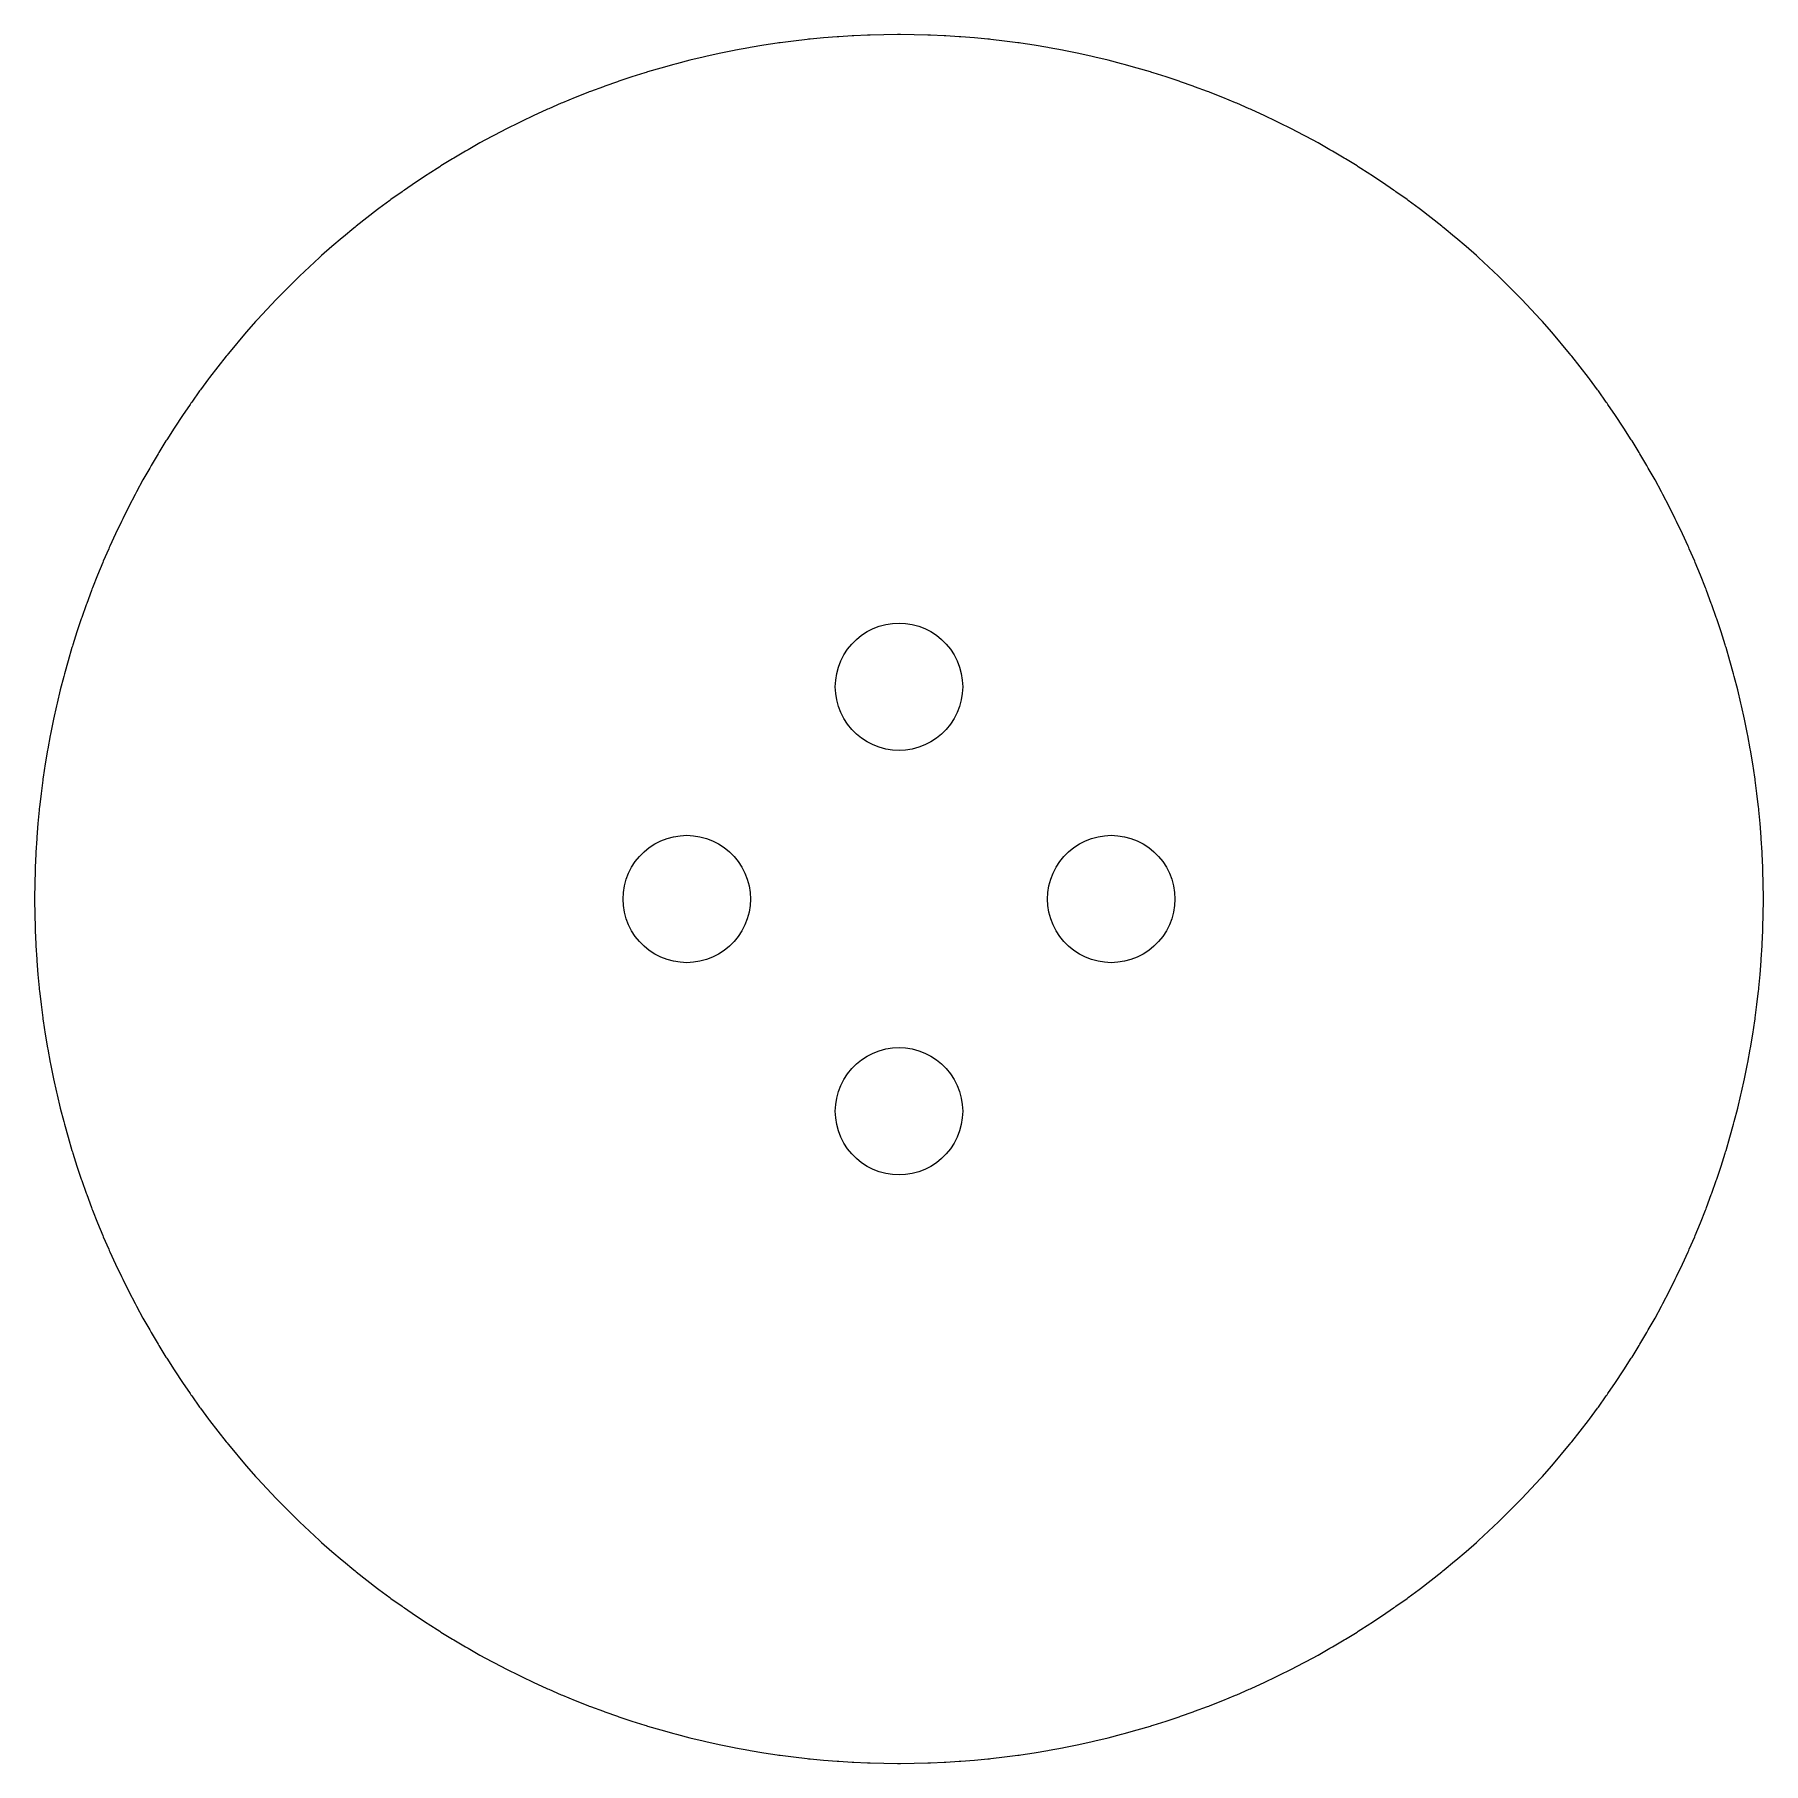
# Model space of a CAD drawing. Extents: x -40.7 to 40.7, y -40.7 to 40.7.
import ezdxf

# ---------------------------------------------------------------- set-up
doc = ezdxf.new("R2010")
doc.units = 0
doc.layers.get('0').update_dxf_attribs({"linetype": 'CONTINUOUS'})

msp = doc.modelspace()

# ---------------------------------------------------------------- linework, layer by layer
for points in [[(-40.7232, 0), (-40.7226, -0.06751), (-40.717, -0.710718), (-40.7002, -1.35373), (-40.6984, -1.42122), (-40.6954, -1.48867), (-40.6674, -2.13129), (-40.6633, -2.19867), (-40.624, -2.84071), (-40.6187, -2.90801), (-40.5682, -3.54926), (-40.5066, -4.18953), (-40.5001, -4.25673), (-40.4925, -4.32381), (-40.4197, -4.96291), (-40.3357, -5.60064), (-40.3269, -5.66757), (-40.3169, -5.73434), (-40.2218, -6.37051), (-40.1157, -7.00492), (-40.1045, -7.07151), (-39.9873, -7.70397), (-39.975, -7.77035), (-39.9615, -7.83651), (-39.8333, -8.46683), (-39.6941, -9.09481), (-39.6795, -9.16073), (-39.6637, -9.22637), (-39.5135, -9.85183), (-39.3525, -10.4746), (-39.3356, -10.5399), (-39.3175, -10.605), (-39.1456, -11.2248), (-38.963, -11.8416), (-38.9438, -11.9063), (-38.9235, -11.9707), (-38.7301, -12.5842), (-38.526, -13.1942), (-38.5045, -13.2582), (-38.2898, -13.8645), (-38.2673, -13.9282), (-38.042, -14.5307), (-38.0184, -14.5939), (-37.9936, -14.6567), (-37.7579, -15.2552), (-37.5117, -15.8494), (-37.4859, -15.9118), (-37.2294, -16.5017), (-37.2025, -16.5636), (-37.1745, -16.625), (-36.9077, -17.2104), (-36.6308, -17.7909), (-36.6018, -17.8519), (-36.5716, -17.9123), (-36.2846, -18.4879), (-35.9876, -19.0585), (-35.9564, -19.1184), (-35.9242, -19.1777), (-35.6173, -19.743), (-35.3006, -20.3028), (-35.2673, -20.3616), (-35.2331, -20.4198), (-34.9066, -20.974), (-34.8713, -21.0316), (-34.5352, -21.58), (-34.499, -21.6369), (-34.1533, -22.1794), (-34.1161, -22.2357), (-33.7611, -22.7721), (-33.3967, -23.3022), (-33.3585, -23.3579), (-33.3193, -23.4128), (-32.9458, -23.9365), (-32.9056, -23.9908), (-32.523, -24.5078), (-32.4819, -24.5614), (-32.0903, -25.0717), (-31.6899, -25.5751), (-31.6479, -25.6279), (-31.6049, -25.68), (-31.1958, -26.1764), (-31.1519, -26.2277), (-30.7342, -26.7168), (-30.308, -27.1986), (-30.2632, -27.2491), (-30.2176, -27.2989), (-29.7831, -27.7732), (-29.3403, -28.2397), (-29.2938, -28.2887), (-29.2465, -28.3369), (-28.7956, -28.7956), (-28.3369, -29.2465), (-28.2887, -29.2938), (-28.2397, -29.3403), (-27.7732, -29.7831), (-27.2989, -30.2176), (-27.2491, -30.2632), (-27.1986, -30.308), (-26.7168, -30.7342), (-26.2277, -31.1519), (-26.1764, -31.1958), (-25.68, -31.6049), (-25.6279, -31.6479), (-25.5751, -31.6899), (-25.0717, -32.0903), (-24.5614, -32.4819), (-24.5078, -32.523), (-23.9908, -32.9056), (-23.9365, -32.9458), (-23.4128, -33.3193), (-23.3579, -33.3585), (-23.3022, -33.3967), (-22.7721, -33.7611), (-22.2357, -34.1161), (-22.1794, -34.1533), (-21.6369, -34.499), (-21.58, -34.5352), (-21.0316, -34.8713), (-20.974, -34.9066), (-20.4198, -35.2331), (-20.3616, -35.2673), (-20.3028, -35.3006), (-19.743, -35.6173), (-19.1777, -35.9242), (-19.1184, -35.9564), (-19.0585, -35.9876), (-18.4879, -36.2846), (-17.9123, -36.5716), (-17.8519, -36.6018), (-17.7909, -36.6308), (-17.2104, -36.9077), (-16.625, -37.1745), (-16.5636, -37.2025), (-16.5017, -37.2294), (-15.9118, -37.4859), (-15.8494, -37.5117), (-15.2552, -37.7579), (-14.6567, -37.9936), (-14.5939, -38.0184), (-14.5307, -38.042), (-13.9282, -38.2673), (-13.8645, -38.2898), (-13.2582, -38.5045), (-13.1942, -38.526), (-12.5842, -38.7301), (-11.9707, -38.9235), (-11.9063, -38.9438), (-11.8416, -38.963), (-11.2248, -39.1456), (-10.605, -39.3175), (-10.5399, -39.3356), (-10.4746, -39.3525), (-9.85183, -39.5135), (-9.22637, -39.6637), (-9.16073, -39.6795), (-9.09481, -39.6941), (-8.46683, -39.8333), (-7.83651, -39.9615), (-7.77035, -39.975), (-7.70397, -39.9873), (-7.07151, -40.1045), (-7.00492, -40.1157), (-6.37051, -40.2218), (-5.73434, -40.3169), (-5.66757, -40.3269), (-5.60064, -40.3357), (-4.96291, -40.4197), (-4.32381, -40.4925), (-4.25673, -40.5001), (-4.18953, -40.5066), (-3.54926, -40.5682), (-2.90801, -40.6187), (-2.84071, -40.624), (-2.19867, -40.6633), (-2.13129, -40.6674), (-1.48867, -40.6954), (-1.42122, -40.6984), (-1.35373, -40.7002), (-0.710718, -40.717), (-0.06751, -40.7226), (0, -40.7232), (0.06751, -40.7226), (0.710718, -40.717), (1.35373, -40.7002), (1.42122, -40.6984), (1.48867, -40.6954), (2.13129, -40.6674), (2.19867, -40.6633), (2.84071, -40.624), (2.90801, -40.6187), (3.54926, -40.5682), (4.18953, -40.5066), (4.25673, -40.5001), (4.32381, -40.4925), (4.96291, -40.4197), (5.60064, -40.3357), (5.66757, -40.3269), (5.73434, -40.3169), (6.37051, -40.2218), (7.00492, -40.1157), (7.07151, -40.1045), (7.70397, -39.9873), (7.77035, -39.975), (7.83651, -39.9615), (8.46683, -39.8333), (9.09481, -39.6941), (9.16073, -39.6795), (9.22637, -39.6637), (9.85183, -39.5135), (10.4746, -39.3525), (10.5399, -39.3356), (10.605, -39.3175), (11.2248, -39.1456), (11.8416, -38.963), (11.9063, -38.9438), (11.9707, -38.9235), (12.5842, -38.7301), (13.1942, -38.526), (13.2582, -38.5045), (13.8645, -38.2898), (13.9282, -38.2673), (14.5307, -38.042), (14.5939, -38.0184), (14.6567, -37.9936), (15.2552, -37.7579), (15.8494, -37.5117), (15.9118, -37.4859), (16.5017, -37.2294), (16.5636, -37.2025), (16.625, -37.1745), (17.2104, -36.9077), (17.7909, -36.6308), (17.8519, -36.6018), (17.9123, -36.5716), (18.4879, -36.2846), (19.0585, -35.9876), (19.1184, -35.9564), (19.1777, -35.9242), (19.743, -35.6173), (20.3028, -35.3006), (20.3616, -35.2673), (20.4198, -35.2331), (20.974, -34.9066), (21.0316, -34.8713), (21.58, -34.5352), (21.6369, -34.499), (22.1794, -34.1533), (22.2357, -34.1161), (22.7721, -33.7611), (23.3022, -33.3967), (23.3579, -33.3585), (23.4128, -33.3193), (23.9365, -32.9458), (23.9908, -32.9056), (24.5078, -32.523), (24.5614, -32.4819), (25.0717, -32.0903), (25.5751, -31.6899), (25.6279, -31.6479), (25.68, -31.6049), (26.1764, -31.1958), (26.2277, -31.1519), (26.7168, -30.7342), (27.1986, -30.308), (27.2491, -30.2632), (27.2989, -30.2176), (27.7732, -29.7831), (28.2397, -29.3403), (28.2887, -29.2938), (28.3369, -29.2465), (28.7956, -28.7956), (29.2465, -28.3369), (29.2938, -28.2887), (29.3403, -28.2397), (29.7831, -27.7732), (30.2176, -27.2989), (30.2632, -27.2491), (30.308, -27.1986), (30.7342, -26.7168), (31.1519, -26.2277), (31.1958, -26.1764), (31.6049, -25.68), (31.6479, -25.6279), (31.6899, -25.5751), (32.0903, -25.0717), (32.4819, -24.5614), (32.523, -24.5078), (32.9056, -23.9908), (32.9458, -23.9365), (33.3193, -23.4128), (33.3585, -23.3579), (33.3967, -23.3022), (33.7611, -22.7721), (34.1161, -22.2357), (34.1533, -22.1794), (34.499, -21.6369), (34.5352, -21.58), (34.8713, -21.0316), (34.9066, -20.974), (35.2331, -20.4198), (35.2673, -20.3616), (35.3006, -20.3028), (35.6173, -19.743), (35.9242, -19.1777), (35.9564, -19.1184), (35.9876, -19.0585), (36.2846, -18.4879), (36.5716, -17.9123), (36.6018, -17.8519), (36.6308, -17.7909), (36.9077, -17.2104), (37.1745, -16.625), (37.2025, -16.5636), (37.2294, -16.5017), (37.4859, -15.9118), (37.5117, -15.8494), (37.7579, -15.2552), (37.9936, -14.6567), (38.0184, -14.5939), (38.042, -14.5307), (38.2673, -13.9282), (38.2898, -13.8645), (38.5045, -13.2582), (38.526, -13.1942), (38.7301, -12.5842), (38.9235, -11.9707), (38.9438, -11.9063), (38.963, -11.8416), (39.1456, -11.2248), (39.3175, -10.605), (39.3356, -10.5399), (39.3525, -10.4746), (39.5135, -9.85183), (39.6637, -9.22637), (39.6795, -9.16073), (39.6941, -9.09481), (39.8333, -8.46683), (39.9615, -7.83651), (39.975, -7.77035), (39.9873, -7.70397), (40.1045, -7.07151), (40.1157, -7.00492), (40.2218, -6.37051), (40.3169, -5.73434), (40.3269, -5.66757), (40.3357, -5.60064), (40.4197, -4.96291), (40.4925, -4.32381), (40.5001, -4.25673), (40.5066, -4.18953), (40.5682, -3.54926), (40.6187, -2.90801), (40.624, -2.84071), (40.6633, -2.19867), (40.6674, -2.13129), (40.6954, -1.48867), (40.6984, -1.42122), (40.7002, -1.35373), (40.717, -0.710718), (40.7226, -0.06751), (40.7232, 0), (40.7226, 0.06751), (40.717, 0.710718), (40.7002, 1.35373), (40.6984, 1.42122), (40.6954, 1.48867), (40.6674, 2.13129), (40.6633, 2.19867), (40.624, 2.84071), (40.6187, 2.90801), (40.5682, 3.54926), (40.5066, 4.18953), (40.5001, 4.25673), (40.4925, 4.32381), (40.4197, 4.96291), (40.3357, 5.60064), (40.3269, 5.66757), (40.3169, 5.73434), (40.2218, 6.37051), (40.1157, 7.00492), (40.1045, 7.07151), (39.9873, 7.70397), (39.975, 7.77035), (39.9615, 7.83651), (39.8333, 8.46683), (39.6941, 9.09481), (39.6795, 9.16073), (39.6637, 9.22637), (39.5135, 9.85183), (39.3525, 10.4746), (39.3356, 10.5399), (39.3175, 10.605), (39.1456, 11.2248), (38.963, 11.8416), (38.9438, 11.9063), (38.9235, 11.9707), (38.7301, 12.5842), (38.526, 13.1942), (38.5045, 13.2582), (38.2898, 13.8645), (38.2673, 13.9282), (38.042, 14.5307), (38.0184, 14.5939), (37.9936, 14.6567), (37.7579, 15.2552), (37.5117, 15.8494), (37.4859, 15.9118), (37.2294, 16.5017), (37.2025, 16.5636), (37.1745, 16.625), (36.9077, 17.2104), (36.6308, 17.7909), (36.6018, 17.8519), (36.5716, 17.9123), (36.2846, 18.4879), (35.9876, 19.0585), (35.9564, 19.1184), (35.9242, 19.1777), (35.6173, 19.743), (35.3006, 20.3028), (35.2673, 20.3616), (35.2331, 20.4198), (34.9066, 20.974), (34.8713, 21.0316), (34.5352, 21.58), (34.499, 21.6369), (34.1533, 22.1794), (34.1161, 22.2357), (33.7611, 22.7721), (33.3967, 23.3022), (33.3585, 23.3579), (33.3193, 23.4128), (32.9458, 23.9365), (32.9056, 23.9908), (32.523, 24.5078), (32.4819, 24.5614), (32.0903, 25.0717), (31.6899, 25.5751), (31.6479, 25.6279), (31.6049, 25.68), (31.1958, 26.1764), (31.1519, 26.2277), (30.7342, 26.7168), (30.308, 27.1986), (30.2632, 27.2491), (30.2176, 27.2989), (29.7831, 27.7732), (29.3403, 28.2397), (29.2938, 28.2887), (29.2465, 28.3369), (28.7956, 28.7956), (28.3369, 29.2465), (28.2887, 29.2938), (28.2397, 29.3403), (27.7732, 29.7831), (27.2989, 30.2176), (27.2491, 30.2632), (27.1986, 30.308), (26.7168, 30.7342), (26.2277, 31.1519), (26.1764, 31.1958), (25.68, 31.6049), (25.6279, 31.6479), (25.5751, 31.6899), (25.0717, 32.0903), (24.5614, 32.4819), (24.5078, 32.523), (23.9908, 32.9056), (23.9365, 32.9458), (23.4128, 33.3193), (23.3579, 33.3585), (23.3022, 33.3967), (22.7721, 33.7611), (22.2357, 34.1161), (22.1794, 34.1533), (21.6369, 34.499), (21.58, 34.5352), (21.0316, 34.8713), (20.974, 34.9066), (20.4198, 35.2331), (20.3616, 35.2673), (20.3028, 35.3006), (19.743, 35.6173), (19.1777, 35.9242), (19.1184, 35.9564), (19.0585, 35.9876), (18.4879, 36.2846), (17.9123, 36.5716), (17.8519, 36.6018), (17.7909, 36.6308), (17.2104, 36.9077), (16.625, 37.1745), (16.5636, 37.2025), (16.5017, 37.2294), (15.9118, 37.4859), (15.8494, 37.5117), (15.2552, 37.7579), (14.6567, 37.9936), (14.5939, 38.0184), (14.5307, 38.042), (13.9282, 38.2673), (13.8645, 38.2898), (13.2582, 38.5045), (13.1942, 38.526), (12.5842, 38.7301), (11.9707, 38.9235), (11.9063, 38.9438), (11.8416, 38.963), (11.2248, 39.1456), (10.605, 39.3175), (10.5399, 39.3356), (10.4746, 39.3525), (9.85183, 39.5135), (9.22637, 39.6637), (9.16073, 39.6795), (9.09481, 39.6941), (8.46683, 39.8333), (7.83651, 39.9615), (7.77035, 39.975), (7.70397, 39.9873), (7.07151, 40.1045), (7.00492, 40.1157), (6.37051, 40.2218), (5.73434, 40.3169), (5.66757, 40.3269), (5.60064, 40.3357), (4.96291, 40.4197), (4.32381, 40.4925), (4.25673, 40.5001), (4.18953, 40.5066), (3.54926, 40.5682), (2.90801, 40.6187), (2.84071, 40.624), (2.19867, 40.6633), (2.13129, 40.6674), (1.48867, 40.6954), (1.42122, 40.6984), (1.35373, 40.7002), (0.710718, 40.717), (0.06751, 40.7226), (0, 40.7232), (-0.06751, 40.7226), (-0.710718, 40.717), (-1.35373, 40.7002), (-1.42122, 40.6984), (-1.48867, 40.6954), (-2.13129, 40.6674), (-2.19867, 40.6633), (-2.84071, 40.624), (-2.90801, 40.6187), (-3.54926, 40.5682), (-4.18953, 40.5066), (-4.25673, 40.5001), (-4.32381, 40.4925), (-4.96291, 40.4197), (-5.60064, 40.3357), (-5.66757, 40.3269), (-5.73434, 40.3169), (-6.37051, 40.2218), (-7.00492, 40.1157), (-7.07151, 40.1045), (-7.70397, 39.9873), (-7.77035, 39.975), (-7.83651, 39.9615), (-8.46683, 39.8333), (-9.09481, 39.6941), (-9.16073, 39.6795), (-9.22637, 39.6637), (-9.85183, 39.5135), (-10.4746, 39.3525), (-10.5399, 39.3356), (-10.605, 39.3175), (-11.2248, 39.1456), (-11.8416, 38.963), (-11.9063, 38.9438), (-11.9707, 38.9235), (-12.5842, 38.7301), (-13.1942, 38.526), (-13.2582, 38.5045), (-13.8645, 38.2898), (-13.9282, 38.2673), (-14.5307, 38.042), (-14.5939, 38.0184), (-14.6567, 37.9936), (-15.2552, 37.7579), (-15.8494, 37.5117), (-15.9118, 37.4859), (-16.5017, 37.2294), (-16.5636, 37.2025), (-16.625, 37.1745), (-17.2104, 36.9077), (-17.7909, 36.6308), (-17.8519, 36.6018), (-17.9123, 36.5716), (-18.4879, 36.2846), (-19.0585, 35.9876), (-19.1184, 35.9564), (-19.1777, 35.9242), (-19.743, 35.6173), (-20.3028, 35.3006), (-20.3616, 35.2673), (-20.4198, 35.2331), (-20.974, 34.9066), (-21.0316, 34.8713), (-21.58, 34.5352), (-21.6369, 34.499), (-22.1794, 34.1533), (-22.2357, 34.1161), (-22.7721, 33.7611), (-23.3022, 33.3967), (-23.3579, 33.3585), (-23.4128, 33.3193), (-23.9365, 32.9458), (-23.9908, 32.9056), (-24.5078, 32.523), (-24.5614, 32.4819), (-25.0717, 32.0903), (-25.5751, 31.6899), (-25.6279, 31.6479), (-25.68, 31.6049), (-26.1764, 31.1958), (-26.2277, 31.1519), (-26.7168, 30.7342), (-27.1986, 30.308), (-27.2491, 30.2632), (-27.2989, 30.2176), (-27.7732, 29.7831), (-28.2397, 29.3403), (-28.2887, 29.2938), (-28.3369, 29.2465), (-28.7956, 28.7956), (-29.2465, 28.3369), (-29.2938, 28.2887), (-29.3403, 28.2397), (-29.7831, 27.7732), (-30.2176, 27.2989), (-30.2632, 27.2491), (-30.308, 27.1986), (-30.7342, 26.7168), (-31.1519, 26.2277), (-31.1958, 26.1764), (-31.6049, 25.68), (-31.6479, 25.6279), (-31.6899, 25.5751), (-32.0903, 25.0717), (-32.4819, 24.5614), (-32.523, 24.5078), (-32.9056, 23.9908), (-32.9458, 23.9365), (-33.3193, 23.4128), (-33.3585, 23.3579), (-33.3967, 23.3022), (-33.7611, 22.7721), (-34.1161, 22.2357), (-34.1533, 22.1794), (-34.499, 21.6369), (-34.5352, 21.58), (-34.8713, 21.0316), (-34.9066, 20.974), (-35.2331, 20.4198), (-35.2673, 20.3616), (-35.3006, 20.3028), (-35.6173, 19.743), (-35.9242, 19.1777), (-35.9564, 19.1184), (-35.9876, 19.0585), (-36.2846, 18.4879), (-36.5716, 17.9123), (-36.6018, 17.8519), (-36.6308, 17.7909), (-36.9077, 17.2104), (-37.1745, 16.625), (-37.2025, 16.5636), (-37.2294, 16.5017), (-37.4859, 15.9118), (-37.5117, 15.8494), (-37.7579, 15.2552), (-37.9936, 14.6567), (-38.0184, 14.5939), (-38.042, 14.5307), (-38.2673, 13.9282), (-38.2898, 13.8645), (-38.5045, 13.2582), (-38.526, 13.1942), (-38.7301, 12.5842), (-38.9235, 11.9707), (-38.9438, 11.9063), (-38.963, 11.8416), (-39.1456, 11.2248), (-39.3175, 10.605), (-39.3356, 10.5399), (-39.3525, 10.4746), (-39.5135, 9.85183), (-39.6637, 9.22637), (-39.6795, 9.16073), (-39.6941, 9.09481), (-39.8333, 8.46683), (-39.9615, 7.83651), (-39.975, 7.77035), (-39.9873, 7.70397), (-40.1045, 7.07151), (-40.1157, 7.00492), (-40.2218, 6.37051), (-40.3169, 5.73434), (-40.3269, 5.66757), (-40.3357, 5.60064), (-40.4197, 4.96291), (-40.4925, 4.32381), (-40.5001, 4.25673), (-40.5066, 4.18953), (-40.5682, 3.54926), (-40.6187, 2.90801), (-40.624, 2.84071), (-40.6633, 2.19867), (-40.6674, 2.13129), (-40.6954, 1.48867), (-40.6984, 1.42122), (-40.7002, 1.35373), (-40.717, 0.710718), (-40.7226, 0.06751)], [(-3, 10), (-2.98357, 10.3136), (-2.93444, 10.6237), (-2.85317, 10.9271), (-2.74064, 11.2202), (-2.59808, 11.5), (-2.42705, 11.7634), (-2.22943, 12.0074), (-2.00739, 12.2294), (-1.76336, 12.4271), (-1.5, 12.5981), (-1.22021, 12.7406), (-0.927051, 12.8532), (-0.623734, 12.9344), (-0.313585, 12.9836), (0, 13), (0.313585, 12.9836), (0.623734, 12.9344), (0.927051, 12.8532), (1.22021, 12.7406), (1.5, 12.5981), (1.76336, 12.4271), (2.00739, 12.2294), (2.22943, 12.0074), (2.42705, 11.7634), (2.59808, 11.5), (2.74064, 11.2202), (2.85317, 10.9271), (2.93444, 10.6237), (2.98357, 10.3136), (3, 10), (2.98357, 9.68641), (2.93444, 9.37626), (2.85317, 9.07295), (2.74064, 8.77979), (2.59808, 8.5), (2.42705, 8.23664), (2.22943, 7.99261), (2.00739, 7.77057), (1.76336, 7.57295), (1.5, 7.40192), (1.22021, 7.25936), (0.927051, 7.14683), (0.623734, 7.06556), (0.313585, 7.01643), (0, 7), (-0.313585, 7.01643), (-0.623734, 7.06556), (-0.927051, 7.14683), (-1.22021, 7.25936), (-1.5, 7.40192), (-1.76336, 7.57295), (-2.00739, 7.77057), (-2.22943, 7.99261), (-2.42705, 8.23664), (-2.59808, 8.5), (-2.74064, 8.77979), (-2.85317, 9.07295), (-2.93444, 9.37626), (-2.98357, 9.68641)], [(-13, 0), (-12.9836, 0.313585), (-12.9344, 0.623734), (-12.8532, 0.927051), (-12.7406, 1.22021), (-12.5981, 1.5), (-12.4271, 1.76336), (-12.2294, 2.00739), (-12.0074, 2.22943), (-11.7634, 2.42705), (-11.5, 2.59808), (-11.2202, 2.74064), (-10.9271, 2.85317), (-10.6237, 2.93444), (-10.3136, 2.98357), (-10, 3), (-9.68641, 2.98357), (-9.37626, 2.93444), (-9.07295, 2.85317), (-8.77979, 2.74064), (-8.5, 2.59808), (-8.23664, 2.42705), (-7.99261, 2.22943), (-7.77057, 2.00739), (-7.57295, 1.76336), (-7.40192, 1.5), (-7.25936, 1.22021), (-7.14683, 0.927051), (-7.06556, 0.623734), (-7.01643, 0.313585), (-7, 0), (-7.01643, -0.313585), (-7.06556, -0.623734), (-7.14683, -0.927051), (-7.25936, -1.22021), (-7.40192, -1.5), (-7.57295, -1.76336), (-7.77057, -2.00739), (-7.99261, -2.22943), (-8.23664, -2.42705), (-8.5, -2.59808), (-8.77979, -2.74064), (-9.07295, -2.85317), (-9.37626, -2.93444), (-9.68641, -2.98357), (-10, -3), (-10.3136, -2.98357), (-10.6237, -2.93444), (-10.9271, -2.85317), (-11.2202, -2.74064), (-11.5, -2.59808), (-11.7634, -2.42705), (-12.0074, -2.22943), (-12.2294, -2.00739), (-12.4271, -1.76336), (-12.5981, -1.5), (-12.7406, -1.22021), (-12.8532, -0.927051), (-12.9344, -0.623734), (-12.9836, -0.313585)], [(7, 0), (7.01643, 0.313585), (7.06556, 0.623734), (7.14683, 0.927051), (7.25936, 1.22021), (7.40192, 1.5), (7.57295, 1.76336), (7.77057, 2.00739), (7.99261, 2.22943), (8.23664, 2.42705), (8.5, 2.59808), (8.77979, 2.74064), (9.07295, 2.85317), (9.37626, 2.93444), (9.68641, 2.98357), (10, 3), (10.3136, 2.98357), (10.6237, 2.93444), (10.9271, 2.85317), (11.2202, 2.74064), (11.5, 2.59808), (11.7634, 2.42705), (12.0074, 2.22943), (12.2294, 2.00739), (12.4271, 1.76336), (12.5981, 1.5), (12.7406, 1.22021), (12.8532, 0.927051), (12.9344, 0.623734), (12.9836, 0.313585), (13, 0), (12.9836, -0.313585), (12.9344, -0.623734), (12.8532, -0.927051), (12.7406, -1.22021), (12.5981, -1.5), (12.4271, -1.76336), (12.2294, -2.00739), (12.0074, -2.22943), (11.7634, -2.42705), (11.5, -2.59808), (11.2202, -2.74064), (10.9271, -2.85317), (10.6237, -2.93444), (10.3136, -2.98357), (10, -3), (9.68641, -2.98357), (9.37626, -2.93444), (9.07295, -2.85317), (8.77979, -2.74064), (8.5, -2.59808), (8.23664, -2.42705), (7.99261, -2.22943), (7.77057, -2.00739), (7.57295, -1.76336), (7.40192, -1.5), (7.25936, -1.22021), (7.14683, -0.927051), (7.06556, -0.623734), (7.01643, -0.313585)], [(-3, -10), (-2.98357, -9.68641), (-2.93444, -9.37626), (-2.85317, -9.07295), (-2.74064, -8.77979), (-2.59808, -8.5), (-2.42705, -8.23664), (-2.22943, -7.99261), (-2.00739, -7.77057), (-1.76336, -7.57295), (-1.5, -7.40192), (-1.22021, -7.25936), (-0.927051, -7.14683), (-0.623734, -7.06556), (-0.313585, -7.01643), (0, -7), (0.313585, -7.01643), (0.623734, -7.06556), (0.927051, -7.14683), (1.22021, -7.25936), (1.5, -7.40192), (1.76336, -7.57295), (2.00739, -7.77057), (2.22943, -7.99261), (2.42705, -8.23664), (2.59808, -8.5), (2.74064, -8.77979), (2.85317, -9.07295), (2.93444, -9.37626), (2.98357, -9.68641), (3, -10), (2.98357, -10.3136), (2.93444, -10.6237), (2.85317, -10.9271), (2.74064, -11.2202), (2.59808, -11.5), (2.42705, -11.7634), (2.22943, -12.0074), (2.00739, -12.2294), (1.76336, -12.4271), (1.5, -12.5981), (1.22021, -12.7406), (0.927051, -12.8532), (0.623734, -12.9344), (0.313585, -12.9836), (0, -13), (-0.313585, -12.9836), (-0.623734, -12.9344), (-0.927051, -12.8532), (-1.22021, -12.7406), (-1.5, -12.5981), (-1.76336, -12.4271), (-2.00739, -12.2294), (-2.22943, -12.0074), (-2.42705, -11.7634), (-2.59808, -11.5), (-2.74064, -11.2202), (-2.85317, -10.9271), (-2.93444, -10.6237), (-2.98357, -10.3136)]]:
    msp.add_lwpolyline(points, close=True)

doc.saveas('drawing.dxf')
